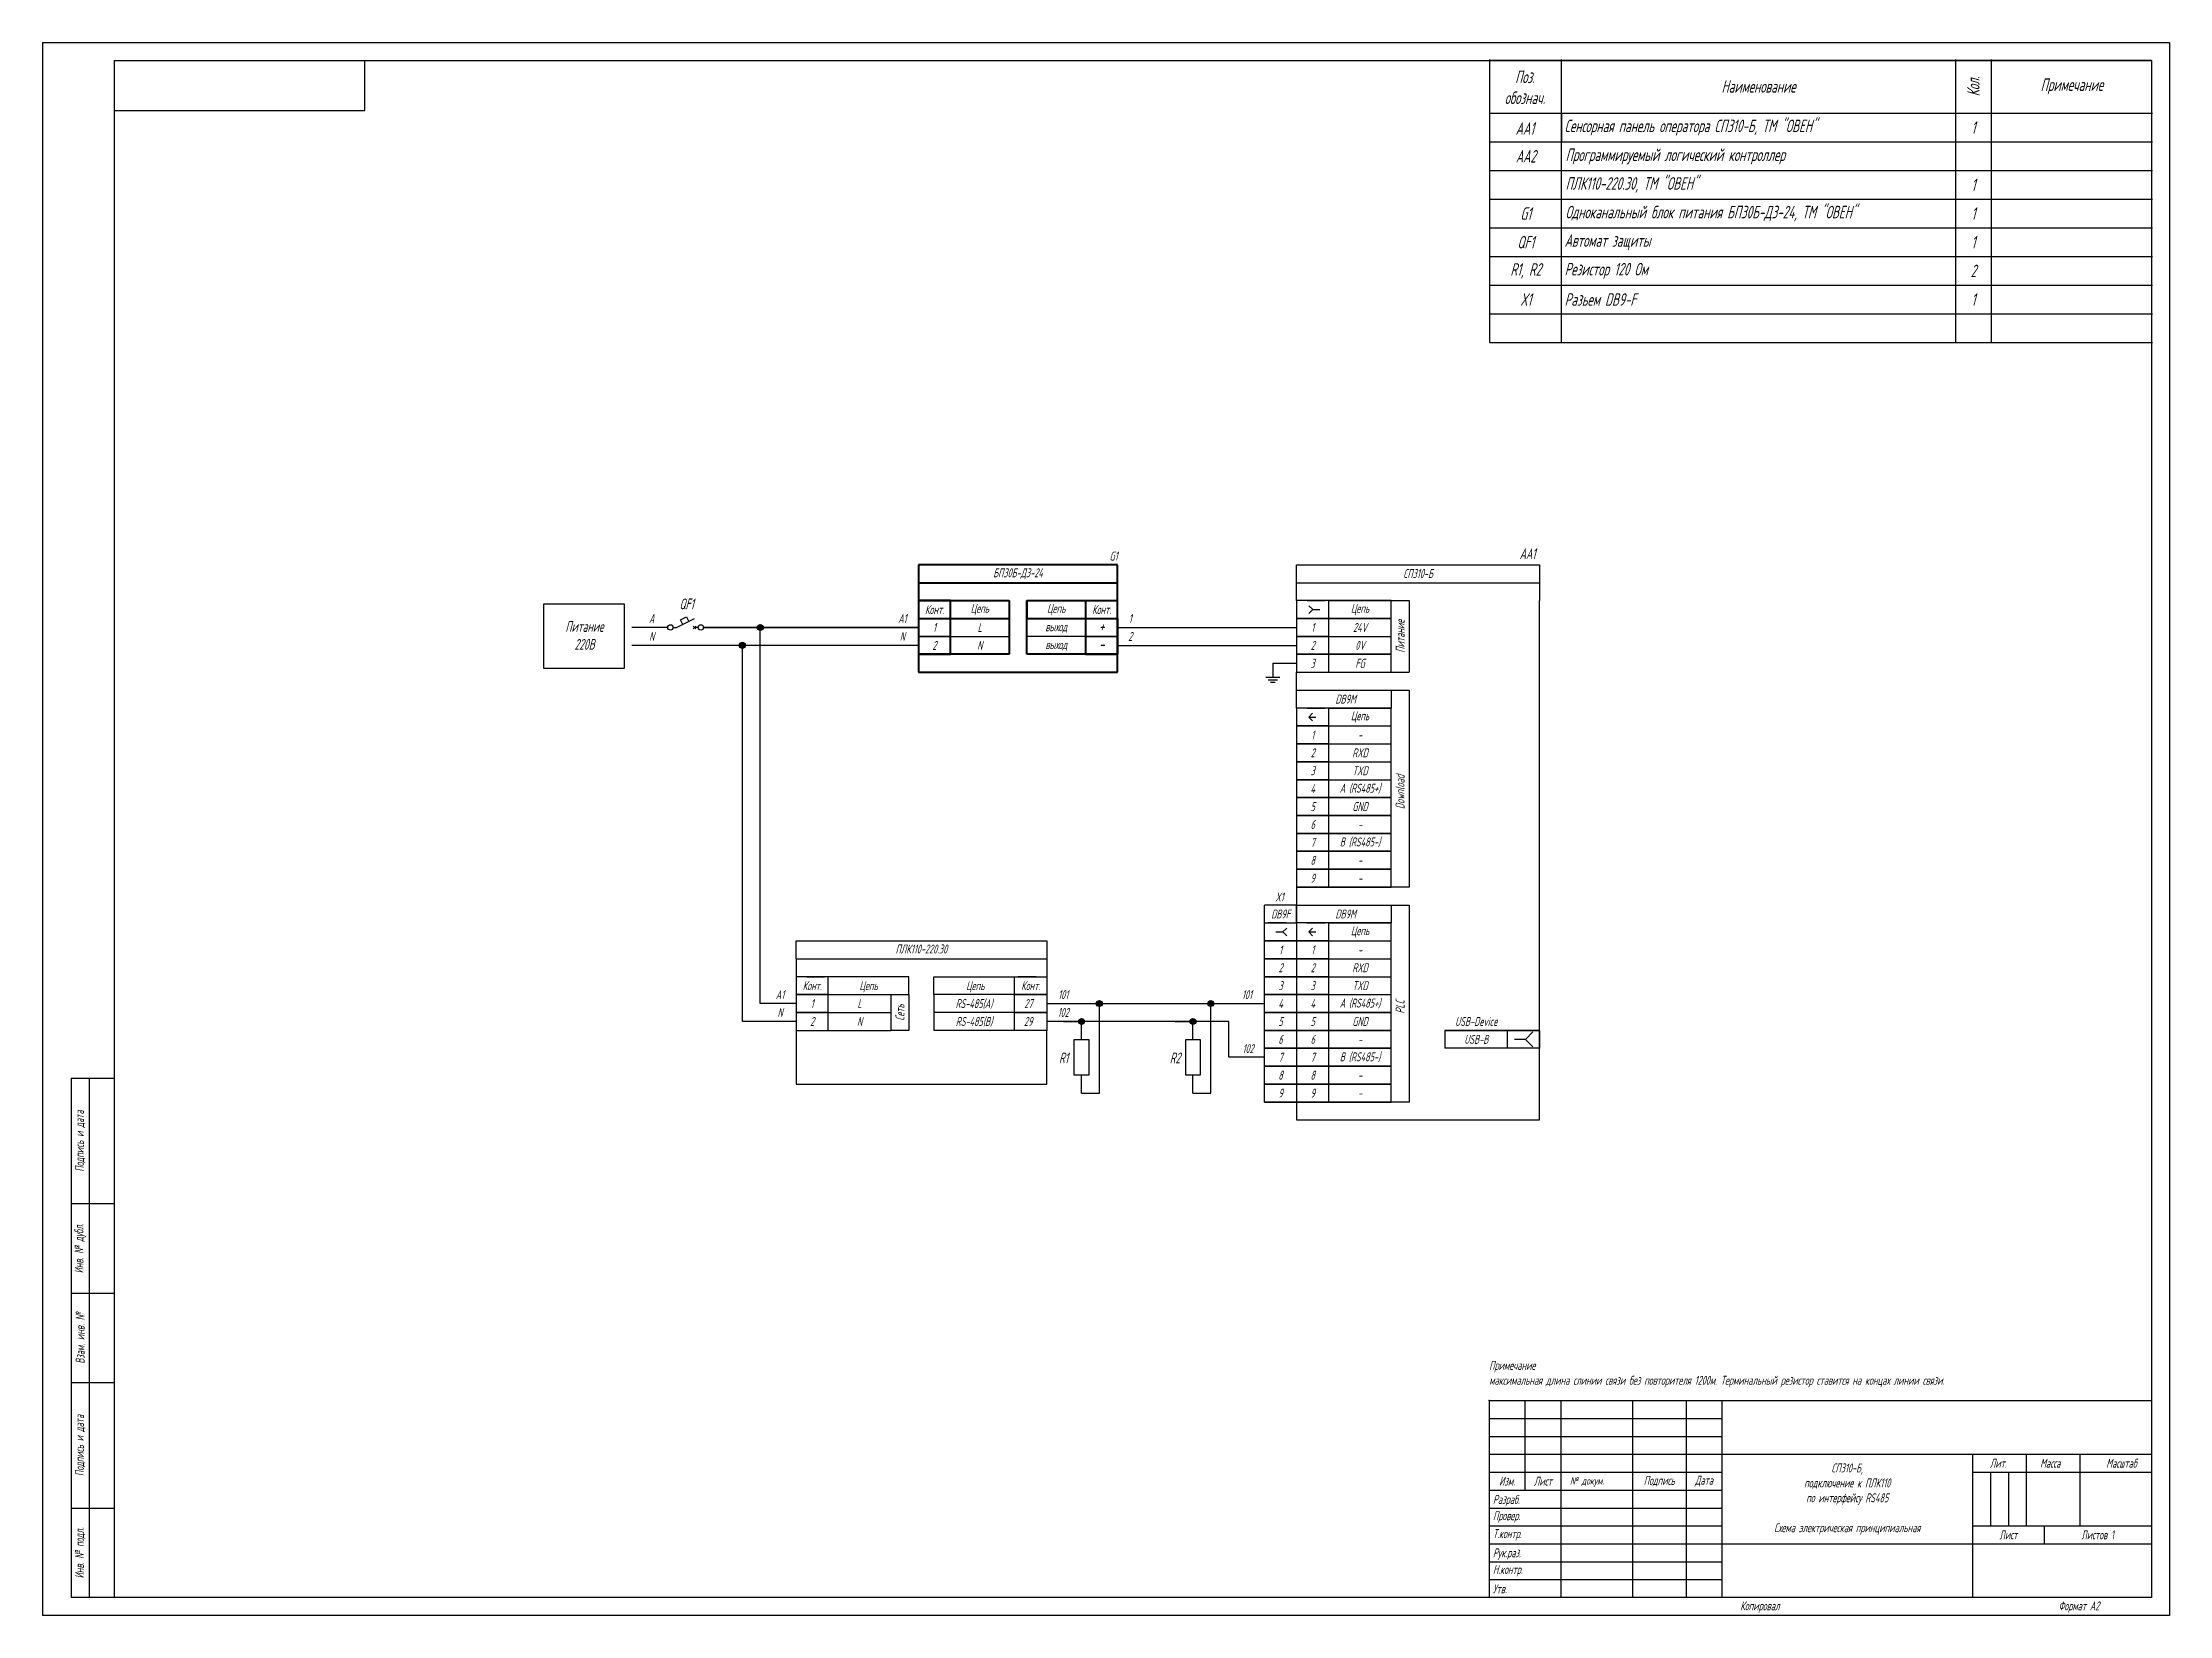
# Model space of a CAD drawing. Header units: millimetres. Extents: x -139 to 455, y 399 to 838.
import ezdxf
from ezdxf.enums import TextEntityAlignment as Align

# ---------------------------------------------------------------- set-up
doc = ezdxf.new("R2010")
doc.units = ezdxf.units.MM
doc.styles.add('gost2304', font='Gost.shx', dxfattribs={"width": 0.8, "oblique": 15, "height": 2.5})
doc.styles.add('Romans8', font='Gost.shx', dxfattribs={"width": 0.8, "oblique": 15, "height": 3})
doc.styles.add('ГОСТ 2.304', font='Gost.shx', dxfattribs={"width": 0.8, "oblique": 15})
doc.styles.add('ДЛЯ текста', font='Gost.shx', dxfattribs={"width": 0.8, "oblique": 15, "height": 3.5})

msp = doc.modelspace()

# ---------------------------------------------------------------- hatches: boundary and pattern name
at = {"ltscale": 2}
h = msp.add_hatch(color=0, dxfattribs=at)
edge = h.paths.add_edge_path()
edge.add_arc((61.47, 674.76), 0.839, 0, 360)
h = msp.add_hatch(color=0, dxfattribs=at)
edge = h.paths.add_edge_path()
edge.add_arc((56.47, 669.76), 0.839, 0, 360)
h = msp.add_hatch(color=0, dxfattribs=at)
edge = h.paths.add_edge_path()
edge.add_arc((156.18, 569.76), 0.839, 0, 360)
h = msp.add_hatch(color=0, dxfattribs=at)
edge = h.paths.add_edge_path()
edge.add_arc((187.29, 569.76), 0.839, 0, 360)
h = msp.add_hatch(color=0, dxfattribs=at)
edge = h.paths.add_edge_path()
edge.add_arc((151.18, 564.76), 0.839, 0, 360)
h = msp.add_hatch(color=0, dxfattribs=at)
edge = h.paths.add_edge_path()
edge.add_arc((182.29, 564.76), 0.839, 0, 360)

# ---------------------------------------------------------------- linework, layer by layer
for p, q in [((-138.98, 838.06), (-138.98, 398.92)), ((-138.98, 838.06), (455.02, 838.06)), ((455.02, 838.06), (455.02, 398.92)), ((-118.98, 833.06), (-118.98, 403.92)), ((-118.98, 833.06), (450.02, 833.06)), ((285.25, 818.32), (285.25, 810.32)), ((105.61, 692.26), (161.26, 692.26)), ((105.61, 692.26), (105.61, 687.26)), ((161.26, 692.26), (161.26, 687.26)), ((105.61, 687.26), (105.61, 682.26)), ((105.61, 687.26), (161.26, 687.26)), ((161.26, 687.26), (161.26, 682.26)), ((130.93, 682.26), (130.93, 667.26)), ((135.93, 682.26), (135.93, 667.26)), ((45.61, 674.76), (105.61, 674.76)), ((45.61, 674.76), (105.61, 674.76)), ((61.47, 569.76), (61.47, 674.76)), ((161.26, 674.76), (211.26, 674.76)), ((56.47, 564.76), (56.47, 669.76)), ((105.61, 667.26), (105.61, 662.26)), ((161.26, 669.76), (211.26, 669.76)), ((161.26, 667.26), (161.26, 662.26)), ((161.26, 662.26), (105.61, 662.26)), ((202.68, 660.84), (206.6, 660.84)), ((203.34, 660.18), (205.94, 660.18)), ((203.99, 659.53), (205.29, 659.53)), ((204.64, 664.76), (211.26, 664.76)), ((204.64, 664.76), (204.64, 660.84)), ((74.43, 577.26), (79.43, 577.26)), ((109.97, 572.26), (109.97, 577.26)), ((138.5, 577.26), (133.5, 577.26)), ((97.97, 572.26), (97.97, 562.26)), ((71.47, 564.76), (56.47, 564.76)), ((71.47, 569.76), (61.47, 569.76)), ((141.47, 569.76), (157.29, 569.76)), ((192.29, 564.76), (141.47, 564.76)), ((146.18, 564.76), (151.18, 564.76)), ((151.18, 559.76), (151.18, 564.76)), ((156.18, 544.77), (156.18, 569.76)), ((157.29, 569.76), (202.29, 569.76)), ((177.29, 564.76), (182.29, 564.76)), ((182.29, 559.76), (182.29, 564.76)), ((187.29, 544.77), (187.29, 569.76)), ((192.29, 554.76), (192.29, 564.76)), ((211.26, 564.76), (211.26, 564.76)), ((202.29, 554.76), (192.29, 554.76)), ((151.18, 544.77), (151.18, 549.77)), ((182.29, 544.77), (182.29, 549.77)), ((151.18, 544.77), (156.18, 544.77)), ((182.29, 544.77), (187.29, 544.77)), ((455.02, 398.92), (-138.98, 398.92))]:
    msp.add_line(p, q)
at = {"color": 0}
for p, q in [((-48.98, 819.06), (-48.98, 833.06)), ((-48.98, 819.06), (-48.98, 833.06)), ((450.02, 833.06), (450.02, 403.92)), ((-118.98, 819.06), (-48.98, 819.06)), ((-118.98, 819.06), (-48.98, 819.06)), ((-118.98, 819.06), (-48.98, 819.06)), ((-118.98, 819.06), (-48.98, 819.06)), ((38.11, 674.76), (43.11, 677.26)), ((108.58, 682.26), (113.58, 682.26)), ((158.29, 682.26), (153.29, 682.26)), ((214.22, 682.26), (219.22, 682.26)), ((37.11, 674.76), (38.11, 674.76)), ((42.72, 675.15), (43.5, 674.37)), ((42.72, 674.37), (43.5, 675.15)), ((44.11, 674.76), (43.11, 674.76)), ((214.22, 652.26), (219.22, 652.26)), ((214.22, 652.26), (219.22, 652.26)), ((214.22, 647.26), (219.22, 647.26)), ((214.22, 627.26), (219.22, 627.26)), ((214.22, 622.26), (219.22, 622.26)), ((214.22, 617.26), (219.22, 617.26)), ((214.22, 612.26), (219.22, 612.26)), ((214.22, 607.26), (219.22, 607.26)), ((214.22, 602.26), (219.22, 602.26)), ((208.29, 592.26), (203.29, 592.26)), ((208.29, 592.26), (203.29, 592.26)), ((214.22, 592.26), (219.22, 592.26)), ((214.22, 592.26), (219.22, 592.26)), ((208.29, 587.26), (203.29, 587.26)), ((214.22, 587.26), (219.22, 587.26)), ((208.29, 567.26), (203.29, 567.26)), ((214.22, 567.26), (219.22, 567.26)), ((208.29, 562.26), (203.29, 562.26)), ((214.22, 562.26), (219.22, 562.26)), ((276.15, 562.26), (271.15, 562.26)), ((276.15, 562.26), (271.15, 562.26)), ((208.29, 557.26), (203.29, 557.26)), ((214.22, 557.26), (219.22, 557.26)), ((270.15, 557.26), (252.68, 557.26)), ((270.15, 557.26), (252.68, 557.26)), ((-130.98, 548.92), (-130.98, 403.92)), ((-130.98, 548.92), (-118.98, 548.92)), ((-125.98, 548.92), (-125.98, 403.92)), ((208.29, 552.26), (203.29, 552.26)), ((208.29, 547.26), (203.29, 547.26)), ((214.22, 552.26), (219.22, 552.26)), ((214.22, 547.26), (219.22, 547.26)), ((208.29, 542.26), (203.29, 542.26)), ((214.22, 542.26), (219.22, 542.26)), ((-130.98, 513.92), (-118.98, 513.92)), ((-130.98, 488.92), (-118.98, 488.92)), ((-130.98, 463.92), (-118.98, 463.92)), ((265.02, 458.92), (265.02, 403.92)), ((265.02, 458.92), (450.02, 458.92)), ((265.02, 458.92), (265.02, 403.92)), ((275.02, 458.92), (275.02, 433.92)), ((275.02, 458.92), (275.02, 433.92)), ((285.02, 458.92), (285.02, 403.92)), ((305.02, 458.92), (305.02, 403.92)), ((320.02, 458.92), (320.02, 403.92)), ((330.02, 458.92), (330.02, 403.92)), ((265.02, 453.92), (330.02, 453.92)), ((265.02, 448.92), (330.02, 448.92)), ((265.02, 443.92), (330.02, 443.92)), ((330.02, 443.92), (450.02, 443.92)), ((400.02, 443.92), (400.02, 403.92)), ((415.02, 443.92), (415.02, 423.92)), ((430.02, 443.92), (430.02, 423.92)), ((265.02, 438.92), (330.02, 438.92)), ((265.02, 433.92), (330.02, 433.92)), ((400.02, 438.92), (450.02, 438.92)), ((405.02, 438.92), (405.02, 423.92)), ((410.02, 438.92), (410.02, 423.92)), ((-130.98, 428.92), (-118.98, 428.92)), ((265.02, 428.92), (330.02, 428.92)), ((265.02, 423.92), (330.02, 423.92)), ((400.02, 423.92), (450.02, 423.92)), ((420.02, 423.92), (420.02, 418.92)), ((265.02, 418.92), (330.02, 418.92)), ((330.02, 418.92), (450.02, 418.92)), ((265.02, 413.92), (330.02, 413.92)), ((265.02, 413.92), (330.02, 413.92)), ((450.02, 403.92), (-130.98, 403.92)), ((265.02, 408.92), (330.02, 408.92)), ((265.02, 408.92), (330.02, 408.92))]:
    msp.add_line(p, q, dxfattribs=at)
at = {"color": 0, "ltscale": 100}
for p, q in [((270.99, 833.06), (264.99, 833.06)), ((271.02, 833.06), (265.02, 833.06)), ((276.99, 833.06), (270.99, 833.06)), ((277.02, 833.06), (271.02, 833.06)), ((284.99, 833.06), (276.99, 833.06)), ((285.02, 833.06), (277.02, 833.06)), ((354.99, 833.06), (284.99, 833.06)), ((394.99, 833.06), (284.99, 833.06)), ((355.02, 833.06), (285.02, 833.06)), ((395.02, 833.06), (285.02, 833.06)), ((417.99, 833.06), (354.99, 833.06)), ((418.02, 833.06), (355.02, 833.06)), ((404.99, 833.06), (394.99, 833.06)), ((405.02, 833.06), (395.02, 833.06)), ((395.25, 833.32), (395.25, 754.32)), ((395.25, 833.32), (395.25, 754.32)), ((449.99, 833.06), (404.99, 833.06)), ((450.02, 833.06), (405.02, 833.06)), ((405.25, 833.32), (405.25, 754.32)), ((405.25, 833.32), (405.25, 754.32)), ((427.99, 833.06), (417.99, 833.06)), ((428.02, 833.06), (418.02, 833.06)), ((449.99, 833.06), (427.99, 833.06)), ((450.02, 833.06), (428.02, 833.06)), ((449.99, 833.06), (449.99, 818.06)), ((450.02, 833.06), (450.02, 818.06)), ((35.61, 674.76), (25.61, 674.76)), ((105.61, 674.76), (45.61, 674.76)), ((105.61, 669.76), (25.61, 669.76)), ((114.58, 667.26), (130.93, 667.26)), ((152.29, 667.26), (135.93, 667.26)), ((220.22, 667.26), (237.68, 667.26)), ((220.22, 662.26), (242.68, 662.26))]:
    msp.add_line(p, q, dxfattribs=at)
at = {"color": 7}
for p, q in [((264.99, 833.06), (449.99, 833.06)), ((265.02, 833.06), (450.02, 833.06)), ((265.25, 754.32), (265.25, 833.32)), ((285.25, 754.32), (285.25, 833.32)), ((285.25, 754.32), (285.25, 833.32)), ((265.25, 818.32), (450.25, 818.32)), ((265.25, 810.32), (450.25, 810.32)), ((265.25, 802.32), (450.25, 802.32)), ((265.25, 802.32), (450.25, 802.32)), ((265.25, 794.32), (450.25, 794.32)), ((265.25, 786.32), (450.25, 786.32)), ((265.25, 786.32), (450.25, 786.32)), ((265.25, 778.32), (450.25, 778.32)), ((265.25, 778.32), (450.25, 778.32)), ((265.25, 778.32), (450.25, 778.32)), ((265.25, 778.32), (450.25, 778.32)), ((265.25, 770.32), (450.25, 770.32)), ((265.25, 770.32), (450.25, 770.32)), ((265.25, 770.32), (450.25, 770.32)), ((265.25, 770.32), (450.25, 770.32)), ((265.25, 762.32), (450.25, 762.32)), ((265.25, 762.32), (450.25, 762.32)), ((265.25, 762.32), (450.25, 762.32)), ((265.25, 762.32), (450.25, 762.32)), ((265.25, 754.32), (450.25, 754.32)), ((265.25, 754.32), (450.25, 754.32)), ((265.25, 754.32), (450.25, 754.32)), ((265.25, 754.32), (450.25, 754.32)), ((265.25, 754.32), (450.25, 754.32)), ((265.25, 754.32), (450.25, 754.32)), ((265.25, 754.32), (450.25, 754.32)), ((265.25, 754.32), (450.25, 754.32)), ((265.02, 458.92), (450.02, 458.92))]:
    msp.add_line(p, q, dxfattribs=at)
at = {"lineweight": 40}
for p, q in [((105.61, 692.26), (105.61, 662.26)), ((161.26, 692.26), (105.61, 692.26)), ((161.26, 662.26), (161.26, 692.26)), ((105.61, 687.26), (161.26, 687.26)), ((105.61, 682.26), (130.93, 682.26)), ((114.58, 682.26), (105.61, 682.26)), ((105.61, 682.26), (105.61, 677.26)), ((105.61, 677.26), (130.93, 677.26)), ((105.61, 677.26), (105.61, 672.26)), ((114.58, 667.26), (114.58, 682.26)), ((130.93, 682.26), (130.93, 667.26)), ((135.93, 682.26), (161.26, 682.26)), ((135.93, 667.26), (135.93, 682.26)), ((135.93, 682.26), (135.93, 677.26)), ((135.93, 677.26), (161.26, 677.26)), ((152.29, 682.26), (152.29, 667.26)), ((161.26, 677.26), (161.26, 672.26)), ((105.61, 672.26), (105.61, 667.26)), ((161.26, 672.26), (161.26, 667.26)), ((130.93, 667.26), (105.61, 667.26)), ((105.61, 667.26), (114.58, 667.26)), ((161.26, 667.26), (135.93, 667.26)), ((152.29, 667.26), (161.26, 667.26)), ((105.61, 662.26), (161.26, 662.26))]:
    msp.add_line(p, q, dxfattribs=at)
at = {"ltscale": 100}
for p, q in [((211.26, 687.26), (211.26, 692.26)), ((211.26, 692.26), (279.11, 692.26)), ((279.11, 692.26), (279.11, 687.26)), ((211.26, 682.26), (211.26, 687.26)), ((211.26, 687.26), (279.11, 687.26)), ((279.11, 687.26), (279.11, 682.26)), ((237.68, 677.26), (211.26, 677.26)), ((215.74, 679.76), (214.68, 680.82)), ((214.68, 678.7), (215.74, 679.76)), ((215.74, 679.76), (217.74, 679.76)), ((237.68, 662.26), (237.68, 682.26)), ((237.68, 682.26), (242.68, 682.26)), ((242.68, 682.26), (242.68, 662.26)), ((279.11, 542.26), (279.11, 682.26)), ((237.68, 667.26), (211.26, 667.26)), ((211.26, 657.26), (211.26, 662.26)), ((211.26, 652.26), (211.26, 657.26)), ((211.26, 657.26), (237.68, 657.26)), ((237.68, 657.26), (237.68, 652.26)), ((237.68, 657.26), (242.68, 657.26)), ((242.68, 657.26), (242.68, 602.26)), ((237.68, 652.26), (211.26, 652.26)), ((215.72, 650.82), (214.66, 649.76)), ((214.66, 649.76), (215.72, 648.7)), ((214.66, 649.76), (216.66, 649.76)), ((237.68, 602.26), (237.68, 652.26)), ((237.68, 602.26), (211.26, 602.26)), ((211.26, 602.26), (211.26, 597.26)), ((237.68, 602.26), (237.68, 602.26)), ((242.68, 602.26), (237.68, 602.26)), ((202.29, 592.26), (202.29, 597.26)), ((211.26, 597.26), (202.29, 597.26)), ((211.26, 592.26), (211.26, 597.26)), ((211.26, 597.26), (237.68, 597.26)), ((211.26, 592.26), (211.26, 597.26)), ((211.26, 597.26), (211.26, 592.26)), ((237.68, 597.26), (237.68, 592.26)), ((237.68, 597.26), (242.68, 597.26)), ((242.68, 597.26), (242.68, 542.26)), ((202.29, 592.26), (211.26, 592.26)), ((205.44, 589.76), (207.44, 589.76)), ((208.5, 590.82), (207.44, 589.76)), ((207.44, 589.76), (208.5, 588.7)), ((237.68, 592.26), (211.26, 592.26)), ((215.72, 590.82), (214.66, 589.76)), ((214.66, 589.76), (215.72, 588.7)), ((214.66, 589.76), (216.66, 589.76)), ((237.68, 542.26), (237.68, 592.26)), ((71.47, 582.26), (71.47, 587.26)), ((71.47, 587.26), (141.47, 587.26)), ((71.47, 582.26), (71.47, 577.26)), ((71.47, 582.26), (141.47, 582.26)), ((141.47, 587.26), (141.47, 582.26)), ((141.47, 582.26), (141.47, 577.26)), ((102.97, 572.26), (102.97, 577.26)), ((71.47, 572.26), (71.47, 547.26)), ((97.97, 572.26), (102.97, 572.26)), ((102.97, 572.26), (102.97, 562.26)), ((132.5, 572.26), (109.97, 572.26)), ((109.97, 572.26), (109.97, 562.26)), ((80.43, 562.26), (97.97, 562.26)), ((102.97, 562.26), (97.97, 562.26)), ((132.5, 562.26), (109.97, 562.26)), ((141.47, 547.26), (141.47, 562.26)), ((252.68, 562.26), (252.68, 557.26)), ((279.11, 562.26), (252.68, 562.26)), ((275.14, 559.76), (272.14, 559.76)), ((277.26, 561.89), (275.14, 559.76)), ((275.14, 559.76), (277.26, 557.64)), ((279.11, 557.26), (252.68, 557.26)), ((71.47, 547.26), (141.47, 547.26)), ((202.29, 542.26), (211.26, 542.26)), ((237.68, 542.26), (211.26, 542.26)), ((211.26, 542.26), (211.26, 537.26)), ((237.68, 542.26), (237.68, 542.26)), ((242.68, 542.26), (237.68, 542.26)), ((279.11, 537.26), (279.11, 542.26)), ((211.26, 537.26), (279.11, 537.26))]:
    msp.add_line(p, q, dxfattribs=at)
at = {"color": 0, "ltscale": 0.05}
for p, q in [((130.93, 682.26), (114.58, 682.26)), ((114.58, 677.26), (130.93, 677.26)), ((135.93, 682.26), (152.29, 682.26)), ((152.29, 677.26), (135.93, 677.26)), ((237.68, 682.26), (211.26, 682.26)), ((220.22, 682.26), (237.68, 682.26)), ((220.22, 677.26), (237.68, 677.26)), ((114.58, 672.26), (130.93, 672.26)), ((152.29, 672.26), (135.93, 672.26)), ((220.22, 672.26), (237.68, 672.26)), ((220.22, 667.26), (237.68, 667.26)), ((237.68, 652.26), (220.22, 652.26)), ((237.68, 652.26), (220.22, 652.26)), ((220.22, 652.26), (237.68, 652.26)), ((220.22, 647.26), (237.68, 647.26)), ((220.22, 647.26), (237.68, 647.26)), ((220.22, 647.26), (237.68, 647.26)), ((220.22, 642.26), (237.68, 642.26)), ((220.22, 642.26), (237.68, 642.26)), ((220.22, 637.26), (237.68, 637.26)), ((220.22, 632.26), (237.68, 632.26)), ((220.22, 632.26), (237.68, 632.26)), ((220.22, 632.26), (237.68, 632.26)), ((237.68, 627.26), (211.26, 627.26)), ((220.22, 627.26), (237.68, 627.26)), ((220.22, 627.26), (237.68, 627.26)), ((220.22, 627.26), (237.68, 627.26)), ((220.22, 627.26), (237.68, 627.26)), ((220.22, 627.26), (237.68, 627.26)), ((220.22, 627.26), (237.68, 627.26)), ((220.22, 627.26), (237.68, 627.26)), ((237.68, 622.26), (211.26, 622.26)), ((220.22, 622.26), (237.68, 622.26)), ((220.22, 622.26), (237.68, 622.26)), ((220.22, 622.26), (237.68, 622.26)), ((220.22, 622.26), (237.68, 622.26)), ((220.22, 622.26), (237.68, 622.26)), ((220.22, 622.26), (237.68, 622.26)), ((220.22, 622.26), (237.68, 622.26)), ((237.68, 617.26), (211.26, 617.26)), ((237.68, 612.26), (211.26, 612.26)), ((220.22, 617.26), (237.68, 617.26)), ((220.22, 617.26), (237.68, 617.26)), ((220.22, 617.26), (237.68, 617.26)), ((220.22, 617.26), (237.68, 617.26)), ((220.22, 617.26), (237.68, 617.26)), ((220.22, 617.26), (237.68, 617.26)), ((220.22, 617.26), (237.68, 617.26)), ((220.22, 612.26), (237.68, 612.26)), ((220.22, 612.26), (237.68, 612.26)), ((220.22, 612.26), (237.68, 612.26)), ((220.22, 612.26), (237.68, 612.26)), ((220.22, 612.26), (237.68, 612.26)), ((220.22, 612.26), (237.68, 612.26)), ((220.22, 612.26), (237.68, 612.26)), ((237.68, 607.26), (211.26, 607.26)), ((220.22, 607.26), (237.68, 607.26)), ((220.22, 607.26), (237.68, 607.26)), ((220.22, 607.26), (237.68, 607.26)), ((220.22, 607.26), (237.68, 607.26)), ((220.22, 607.26), (237.68, 607.26)), ((220.22, 607.26), (237.68, 607.26)), ((220.22, 607.26), (237.68, 607.26)), ((237.68, 602.26), (211.26, 602.26)), ((220.22, 602.26), (237.68, 602.26)), ((220.22, 602.26), (237.68, 602.26)), ((220.22, 602.26), (237.68, 602.26)), ((220.22, 602.26), (237.68, 602.26)), ((237.68, 592.26), (220.22, 592.26)), ((237.68, 592.26), (220.22, 592.26)), ((220.22, 592.26), (237.68, 592.26)), ((220.22, 587.26), (237.68, 587.26)), ((220.22, 587.26), (237.68, 587.26)), ((220.22, 587.26), (237.68, 587.26)), ((220.22, 582.26), (237.68, 582.26)), ((220.22, 582.26), (237.68, 582.26)), ((220.22, 577.26), (237.68, 577.26)), ((220.22, 572.26), (237.68, 572.26)), ((220.22, 572.26), (237.68, 572.26)), ((220.22, 572.26), (237.68, 572.26)), ((202.29, 567.26), (211.26, 567.26)), ((237.68, 567.26), (211.26, 567.26)), ((220.22, 567.26), (237.68, 567.26)), ((220.22, 567.26), (237.68, 567.26)), ((220.22, 567.26), (237.68, 567.26)), ((220.22, 567.26), (237.68, 567.26)), ((220.22, 567.26), (237.68, 567.26)), ((220.22, 567.26), (237.68, 567.26)), ((220.22, 567.26), (237.68, 567.26)), ((202.29, 562.26), (211.26, 562.26)), ((237.68, 562.26), (211.26, 562.26)), ((220.22, 562.26), (237.68, 562.26)), ((220.22, 562.26), (237.68, 562.26)), ((220.22, 562.26), (237.68, 562.26)), ((220.22, 562.26), (237.68, 562.26)), ((220.22, 562.26), (237.68, 562.26)), ((220.22, 562.26), (237.68, 562.26)), ((220.22, 562.26), (237.68, 562.26)), ((252.68, 562.26), (270.15, 562.26)), ((252.68, 562.26), (270.15, 562.26)), ((270.15, 562.26), (252.68, 562.26)), ((202.29, 557.26), (211.26, 557.26)), ((237.68, 557.26), (211.26, 557.26)), ((220.22, 557.26), (237.68, 557.26)), ((220.22, 557.26), (237.68, 557.26)), ((220.22, 557.26), (237.68, 557.26)), ((220.22, 557.26), (237.68, 557.26)), ((220.22, 557.26), (237.68, 557.26)), ((220.22, 557.26), (237.68, 557.26)), ((220.22, 557.26), (237.68, 557.26)), ((202.29, 552.26), (211.26, 552.26)), ((202.29, 547.26), (211.26, 547.26)), ((237.68, 552.26), (211.26, 552.26)), ((237.68, 547.26), (211.26, 547.26)), ((220.22, 552.26), (237.68, 552.26)), ((220.22, 552.26), (237.68, 552.26)), ((220.22, 552.26), (237.68, 552.26)), ((220.22, 552.26), (237.68, 552.26)), ((220.22, 552.26), (237.68, 552.26)), ((220.22, 552.26), (237.68, 552.26)), ((220.22, 552.26), (237.68, 552.26)), ((220.22, 547.26), (237.68, 547.26)), ((220.22, 547.26), (237.68, 547.26)), ((220.22, 547.26), (237.68, 547.26)), ((220.22, 547.26), (237.68, 547.26)), ((220.22, 547.26), (237.68, 547.26)), ((220.22, 547.26), (237.68, 547.26)), ((220.22, 547.26), (237.68, 547.26)), ((202.29, 542.26), (211.26, 542.26)), ((237.68, 542.26), (211.26, 542.26)), ((220.22, 542.26), (237.68, 542.26)), ((220.22, 542.26), (237.68, 542.26)), ((220.22, 542.26), (237.68, 542.26)), ((220.22, 542.26), (237.68, 542.26))]:
    msp.add_line(p, q, dxfattribs=at)
at = {"ltscale": 0.05}
for p, q in [((102.97, 577.26), (71.47, 577.26)), ((109.97, 577.26), (141.47, 577.26)), ((71.47, 572.26), (97.97, 572.26)), ((141.47, 572.26), (109.97, 572.26)), ((80.43, 567.26), (97.97, 567.26)), ((132.5, 567.26), (109.97, 567.26))]:
    msp.add_line(p, q, dxfattribs=at)
at = {"color": 0, "ltscale": 100}
msp.add_lwpolyline([(1.06, 681.37), (23.45, 681.37), (23.45, 663.33), (1.06, 663.33)], close=True, dxfattribs=at)
at = {"color": 0, "ltscale": 0.008}
msp.add_lwpolyline([(39.2, 676.9), (40.89, 677.74), (41.52, 676.47), (39.83, 675.62)], close=True, dxfattribs=at)
at = {"color": 0, "ltscale": 0.05}
for points in [[(105.61, 677.26), (114.58, 677.26), (114.58, 682.26), (105.61, 682.26)], [(105.61, 672.26), (114.58, 672.26), (114.58, 677.26), (105.61, 677.26)], [(161.26, 677.26), (152.29, 677.26), (152.29, 682.26), (161.26, 682.26)], [(161.26, 672.26), (152.29, 672.26), (152.29, 677.26), (161.26, 677.26)], [(211.26, 677.26), (220.22, 677.26), (220.22, 682.26), (211.26, 682.26)], [(211.26, 672.26), (220.22, 672.26), (220.22, 677.26), (211.26, 677.26)], [(105.61, 667.26), (114.58, 667.26), (114.58, 672.26), (105.61, 672.26)], [(161.26, 667.26), (152.29, 667.26), (152.29, 672.26), (161.26, 672.26)], [(211.26, 667.26), (220.22, 667.26), (220.22, 672.26), (211.26, 672.26)], [(211.26, 662.26), (220.22, 662.26), (220.22, 667.26), (211.26, 667.26)], [(211.26, 647.26), (220.22, 647.26), (220.22, 652.26), (211.26, 652.26)], [(211.26, 642.26), (220.22, 642.26), (220.22, 647.26), (211.26, 647.26)], [(211.26, 637.26), (220.22, 637.26), (220.22, 642.26), (211.26, 642.26)], [(211.26, 632.26), (220.22, 632.26), (220.22, 637.26), (211.26, 637.26)], [(211.26, 627.26), (220.22, 627.26), (220.22, 632.26), (211.26, 632.26)], [(211.26, 622.26), (220.22, 622.26), (220.22, 627.26), (211.26, 627.26)], [(211.26, 617.26), (220.22, 617.26), (220.22, 622.26), (211.26, 622.26)], [(211.26, 612.26), (220.22, 612.26), (220.22, 617.26), (211.26, 617.26)], [(211.26, 607.26), (220.22, 607.26), (220.22, 612.26), (211.26, 612.26)], [(211.26, 602.26), (220.22, 602.26), (220.22, 607.26), (211.26, 607.26)], [(211.26, 587.26), (202.29, 587.26), (202.29, 592.26), (211.26, 592.26)], [(211.26, 587.26), (220.22, 587.26), (220.22, 592.26), (211.26, 592.26)], [(211.26, 582.26), (202.29, 582.26), (202.29, 587.26), (211.26, 587.26)], [(211.26, 577.26), (202.29, 577.26), (202.29, 582.26), (211.26, 582.26)], [(211.26, 582.26), (220.22, 582.26), (220.22, 587.26), (211.26, 587.26)], [(211.26, 577.26), (220.22, 577.26), (220.22, 582.26), (211.26, 582.26)], [(211.26, 572.26), (202.29, 572.26), (202.29, 577.26), (211.26, 577.26)], [(211.26, 572.26), (220.22, 572.26), (220.22, 577.26), (211.26, 577.26)], [(211.26, 567.26), (202.29, 567.26), (202.29, 572.26), (211.26, 572.26)], [(211.26, 567.26), (220.22, 567.26), (220.22, 572.26), (211.26, 572.26)], [(211.26, 562.26), (202.29, 562.26), (202.29, 567.26), (211.26, 567.26)], [(211.26, 562.26), (220.22, 562.26), (220.22, 567.26), (211.26, 567.26)], [(211.26, 557.26), (202.29, 557.26), (202.29, 562.26), (211.26, 562.26)], [(211.26, 557.26), (220.22, 557.26), (220.22, 562.26), (211.26, 562.26)], [(279.11, 557.26), (270.15, 557.26), (270.15, 562.26), (279.11, 562.26)], [(211.26, 552.26), (202.29, 552.26), (202.29, 557.26), (211.26, 557.26)], [(211.26, 552.26), (220.22, 552.26), (220.22, 557.26), (211.26, 557.26)], [(211.26, 547.26), (202.29, 547.26), (202.29, 552.26), (211.26, 552.26)], [(211.26, 542.26), (202.29, 542.26), (202.29, 547.26), (211.26, 547.26)], [(211.26, 547.26), (220.22, 547.26), (220.22, 552.26), (211.26, 552.26)], [(211.26, 542.26), (220.22, 542.26), (220.22, 547.26), (211.26, 547.26)]]:
    msp.add_lwpolyline(points, close=True, dxfattribs=at)
at = {"ltscale": 0.05}
for points in [[(71.47, 572.26), (80.43, 572.26), (80.43, 577.26), (71.47, 577.26)], [(141.47, 572.26), (132.5, 572.26), (132.5, 577.26), (141.47, 577.26)], [(71.47, 567.26), (80.43, 567.26), (80.43, 572.26), (71.47, 572.26)], [(141.47, 567.26), (132.5, 567.26), (132.5, 572.26), (141.47, 572.26)], [(71.47, 562.26), (80.43, 562.26), (80.43, 567.26), (71.47, 567.26)], [(141.47, 562.26), (132.5, 562.26), (132.5, 567.26), (141.47, 567.26)]]:
    msp.add_lwpolyline(points, close=True, dxfattribs=at)
for points in [[(149.17, 549.77), (149.17, 559.76), (153.18, 559.76), (153.18, 549.77)], [(180.29, 549.77), (180.29, 559.76), (184.3, 559.76), (184.3, 549.77)]]:
    msp.add_lwpolyline(points, close=True)
at = {"color": 0}
for centre in [(36.36, 674.76), (44.86, 674.76)]:
    msp.add_circle(centre, 0.75, dxfattribs=at)
at = {"color": 0, "ltscale": 2}
for centre in [(61.47, 674.76), (56.47, 669.76), (156.18, 569.76), (187.29, 569.76), (151.18, 564.76), (182.29, 564.76)]:
    msp.add_circle(centre, 0.839, dxfattribs=at)
msp.add_point((265.25, 770.32))
at = {"ltscale": 100}
msp.add_point((265.02, 458.92), dxfattribs=at)

# ---------------------------------------------------------------- texts
at = {"color": 0, "style": 'gost2304', "oblique": 15, "width": 0.8}
for s, p in [('24V', (228.95, 674.76)), ('FG', (228.95, 664.76)), ('0V', (228.95, 669.76)), ('X1', (206.45, 599.5))]:
    msp.add_text(s, height=2.5, dxfattribs=at).set_placement(p, align=Align.MIDDLE_CENTER)
at = {"style": 'gost2304', "oblique": 15, "width": 0.8}
for s, p in [('Конт.', (75.95, 574.76)), ('1', (75.95, 569.76)), ('L', (89.2, 569.76)), ('Цепь', (91.7, 574.76)), ('RS-485(A)', (121.16, 569.76)), ('Цепь', (121.49, 574.76)), ('Конт.', (136.95, 574.76)), ('27', (136.34, 569.76)), ('2', (75.95, 564.76)), ('N', (89.2, 564.76)), ('RS-485(B)', (121.16, 564.76)), ('29', (136.28, 564.76))]:
    msp.add_text(s, height=2.5, dxfattribs=at).set_placement(p, align=Align.MIDDLE_CENTER)
at = {"color": 7, "linetype": 'Continuous', "char_height": 3.5, "style": 'ДЛЯ текста'}
for s, insert, width, attachment_point in [('\\A1;Поз.\\Pобознач.', (274.99, 825.56), 20, 5), ('\\A1;Наименование', (340.25, 825.82), 110, 5), ('\\A1;Примечание', (427.75, 825.82), 45, 5), ('\\A1;AA1', (274.99, 814.06), 20, 5), ('{\\A1;1}', (400.25, 814.32), 10, 5), ('{\\A1;AA2}', (275.25, 806.32), 20, 5), ('\\A1;1', (400.25, 798.32), 10, 5), ('\\A1;G1', (275.25, 790.32), 20, 5), ('\\A1;1', (400.25, 790.32), 10, 5), ('\\A1;QF1', (275.25, 782.32), 20, 5), ('\\A1;Автомат защиты', (286.09, 782.32), 110, 4), ('\\A1;1', (400.25, 782.32), 10, 5), ('{\\A1;R1, R2}', (275.25, 774.32), 20, 5), ('{\\C0;\\A1;Резистор 120 Ом}', (286.09, 774.32), 110, 4), ('{\\A1;2}', (400.25, 774.32), 10, 5), ('{\\A1;X1}', (275.25, 766.32), 20, 5), ('{\\C0;\\A1;Разьем DB9-F}', (286.09, 766.32), 110, 4), ('\\A1;1', (400.25, 766.32), 10, 5)]:
    msp.add_mtext(s, dxfattribs=dict(at, insert=insert, width=width, attachment_point=attachment_point))
at = {"color": 7, "linetype": 'Continuous', "insert": (400.25, 825.82), "char_height": 3.5, "width": 15, "attachment_point": 5, "rotation": 90, "style": 'ДЛЯ текста'}
msp.add_mtext('\\A1;Кол.', dxfattribs=at)
at = {"color": 7, "linetype": 'Continuous', "char_height": 3.5, "style": 'ДЛЯ текста'}
for s, insert, width, attachment_point, line_spacing_factor in [('{\\C0;\\A1;Сенсорная панель оператора СП310-Б, ТМ "ОВЕН" }', (286.09, 814.32), 110, 4, 1.347), ('\\pxql;{\\C0;Программируемый логический контроллер\\PПЛК110-220.30, ТМ "ОВЕН"}', (341.36, 802.32), 110, 5, 1.371429), ('\\pxql;{\\C0;Одноканальный блок питания БП30Б-Д3-24, ТМ "ОВЕН"}', (340.8, 790.32), 108.8964, 5, 1.371429)]:
    msp.add_mtext(s, dxfattribs=dict(at, insert=insert, width=width, attachment_point=attachment_point, line_spacing_factor=line_spacing_factor))
at = {"color": 0, "style": 'gost2304'}
for s, insert, char_height, width, attachment_point in [('G1', (161.26, 694.69), 2.5, 5.5125, 6), ('БП30Б-Д3-24', (133.43, 689.76), 2.5, 55.6423, 5), ('СП310-Б', (245.18, 689.83), 2.5, 57.8546, 5), ('A', (31.13, 677.26), 2.5, 8.9641, 5), ('A1', (101.13, 677.26), 2.5, 8.9641, 5), ('Конт.', (110.1, 679.76), 2.5, 8.9641, 5), ('Цепь', (122.76, 679.76), 2.5, 16.357, 5), ('Цепь', (144.11, 679.76), 2.5, 16.357, 5), ('Конт.', (156.77, 679.76), 2.5, 8.9641, 5), ('1', (164.78, 677.26), 2.5, 26.4273, 5), ('Цепь', (228.95, 679.76), 2.5, 17.4632, 5), ('\\A1;Питание\\P220В', (12.35, 672.54), 3, 39.9795, 5), ('N', (31.13, 672.26), 2.5, 8.9641, 5), ('N', (101.13, 672.26), 2.5, 8.9641, 5), ('1', (110.1, 674.76), 2.5, 8.9641, 5), ('L', (122.76, 674.76), 2.5, 16.357, 5), ('выход', (144.11, 674.76), 2.5, 16.357, 5), ('+', (156.77, 675.15), 3.5, 8.9641, 5), ('2', (164.78, 672.26), 2.5, 26.4273, 5), ('1', (215.74, 674.76), 2.5, 8.9641, 5), ('2', (110.1, 669.76), 2.5, 8.9641, 5), ('N', (122.76, 669.76), 2.5, 16.357, 5), ('выход', (144.11, 669.76), 2.5, 16.357, 5), ('-', (156.77, 670.15), 3.5, 8.9641, 5), ('3', (215.74, 664.76), 2.5, 8.9641, 5), ('2', (215.74, 669.76), 2.5, 8.9641, 5), ('DB9M', (224.92, 654.76), 2.5, 31.531, 5), ('Цепь', (228.95, 649.76), 2.5, 17.4632, 5), ('1', (215.74, 644.76), 2.5, 8.9641, 5), ('-', (228.95, 644.76), 2.5, 17.4632, 5), ('3', (215.74, 634.76), 2.5, 8.9641, 5), ('2', (215.74, 639.76), 2.5, 8.9641, 5), ('RXD', (228.95, 639.76), 2.5, 17.4632, 5), ('TXD', (228.95, 634.76), 2.5, 17.4632, 5), ('4', (215.74, 629.76), 2.5, 8.9641, 5), ('A (RS485+)', (228.95, 629.76), 2.5, 17.4632, 5), ('5', (215.74, 624.76), 2.5, 8.9641, 5), ('GND', (228.95, 624.76), 2.5, 17.4632, 5), ('6', (215.74, 619.76), 2.5, 8.9641, 5), ('-', (228.95, 619.76), 2.5, 17.4632, 5), ('7', (215.74, 614.76), 2.5, 8.9641, 5), ('B (RS485-)', (228.95, 614.76), 2.5, 17.4632, 5), ('8', (215.74, 609.76), 2.5, 8.9641, 5), ('9', (215.74, 604.76), 2.5, 8.9641, 5), ('-', (228.95, 609.76), 2.5, 17.4632, 5), ('-', (228.95, 604.76), 2.5, 17.4632, 5), ('DB9F', (206.77, 594.76), 2.5, 31.531, 5), ('DB9M', (224.92, 594.76), 2.5, 31.531, 5), ('Цепь', (228.95, 589.76), 2.5, 17.4632, 5), ('1', (206.77, 584.76), 2.5, 8.9641, 5), ('1', (215.74, 584.76), 2.5, 8.9641, 5), ('-', (228.95, 584.76), 2.5, 17.4632, 5), ('2', (206.77, 579.76), 2.5, 8.9641, 5), ('2', (215.74, 579.76), 2.5, 8.9641, 5), ('RXD', (228.95, 579.76), 2.5, 17.4632, 5), ('A1', (66.98, 572.26), 2.5, 8.9641, 5), ('101', (146.05, 572.26), 2.5, 26.4273, 5), ('101', (197.37, 572.26), 2.5, 26.4273, 5), ('3', (206.77, 574.76), 2.5, 8.9641, 5), ('4', (206.77, 569.76), 2.5, 8.9641, 5), ('3', (215.74, 574.76), 2.5, 8.9641, 5), ('4', (215.74, 569.76), 2.5, 8.9641, 5), ('A (RS485+)', (228.95, 569.76), 2.5, 17.4632, 5), ('TXD', (228.95, 574.76), 2.5, 17.4632, 5), ('N', (66.98, 567.26), 2.5, 8.9641, 5), ('102', (146.05, 567.26), 2.5, 26.4273, 5), ('5', (206.77, 564.76), 2.5, 8.9641, 5), ('5', (215.74, 564.76), 2.5, 8.9641, 5), ('GND', (228.95, 564.76), 2.5, 17.4632, 5), ('USB-Device', (261.41, 564.76), 2.5, 26.4273, 5), ('102', (197.68, 557.17), 2.5, 26.4273, 5), ('6', (206.77, 559.76), 2.5, 8.9641, 5), ('6', (215.74, 559.76), 2.5, 8.9641, 5), ('-', (228.95, 559.76), 2.5, 17.4632, 5), ('USB-B', (261.41, 559.76), 2.5, 26.4273, 5), ('7', (206.77, 554.76), 2.5, 8.9641, 5), ('7', (215.74, 554.76), 2.5, 8.9641, 5), ('B (RS485-)', (228.95, 554.76), 2.5, 17.4632, 5), ('8', (206.77, 549.76), 2.5, 8.9641, 5), ('8', (215.74, 549.76), 2.5, 8.9641, 5), ('-', (228.95, 549.76), 2.5, 17.4632, 5), ('9', (206.77, 544.76), 2.5, 8.9641, 5), ('9', (215.74, 544.76), 2.5, 8.9641, 5), ('-', (228.95, 544.76), 2.5, 17.4632, 5), ('\\pxql;Примечание\\Pмаксимальная длина слинии связи без повторителя 1200м. Терминальный резистор ставится на концах линии связи.', (343.95, 466.31), 2.5, 157.8559, 5), ('{\\C256;СП310-Б,\\Pподключение к ПЛК110\\Pпо интерфейсу RS485\\P\\PСхема электрическая принципиальная}', (365.02, 431.42), 2.5, 70, 5), ('\\pi4.8281;Лит.', (400.02, 441.42), 2.5, 15, 4), ('\\pi3.8575;Масса ', (415.02, 441.42), 2.5, 15, 4), ('\\pi4.2529;Масштаб', (439.48, 441.42), 2.5, 18.918, 5), ('Изм.', (270.02, 436.42), 2.5, 10, 5), ('Лист', (280.02, 436.42), 2.5, 10, 5), ('{\\H0.83333x;№ докум}.', (292.35, 436.42), 2.5, 20, 5), ('Подпись', (312.52, 436.42), 2.5, 15, 5), ('Дата', (325.02, 436.42), 2.5, 10, 5), (' Разраб.', (265.02, 430.98), 2.5, 20, 4), (' Провер.', (265.02, 426.42), 2.5, 20, 4), (' Т.контр.', (265.02, 421.42), 2.5, 20, 4), ('{\\Q10;Лист  }', (410.09, 421.42), 2.5, 20, 5), ('{\\Q10;Листов 1}', (435.02, 421.42), 2.5, 30, 5), (' Рук.раз.', (265.02, 416.07), 2.5, 20, 4), (' Н.контр.', (265.02, 411.42), 2.5, 20, 4), (' Утв.', (265.02, 406.36), 2.5, 20, 4)]:
    msp.add_mtext(s, dxfattribs=dict(at, insert=insert, char_height=char_height, width=width, attachment_point=attachment_point))
at = {"color": 0, "char_height": 2.5, "attachment_point": 5, "rotation": 90, "style": 'gost2304'}
for s, insert, width in [('Питание', (240.18, 672.3), 26.4273), ('Download', (240.14, 628.83), 31.531), ('PLC', (240.14, 568.83), 31.531), ('{\\Q10;Подпись и дата}', (-128.48, 531.42), 35), ('{\\Q10;Инв. № дубл.}', (-128.48, 501.42), 25), ('{\\Q10;Взам. инв. №}', (-128.48, 476.42), 25), ('{\\Q10;Подпись и дата}', (-128.48, 446.42), 35), ('\\pt24;{\\Q10;Инв. № подл.}', (-128.48, 416.42), 25)]:
    msp.add_mtext(s, dxfattribs=dict(at, insert=insert, width=width))
at = {"insert": (106.45, 584.99), "char_height": 2.5, "width": 135, "attachment_point": 5, "style": 'ГОСТ 2.304'}
msp.add_mtext('ПЛК110-220.30', dxfattribs=at)
at = {"insert": (100.47, 567.26), "char_height": 2.5, "width": 20.7019, "attachment_point": 5, "rotation": 90, "line_spacing_factor": 0.9, "style": 'Romans8'}
msp.add_mtext('{\\A1;Сеть}', dxfattribs=at)
at = {"color": 0, "lineweight": 15, "char_height": 2.5, "width": 23.5385, "attachment_point": 1, "style": 'gost2304'}
for s, insert in [('Копировал', (335.14, 402.85)), ('Формат A2', (424.02, 402.85))]:
    msp.add_mtext(s, dxfattribs=dict(at, insert=insert))
at = {"style": 'gost2304', "oblique": 15, "width": 0.8, "flags": 8}
msp.add_attdef('AA1', text='QF1', height=3, dxfattribs=at).set_placement((275.75, 693.84), align=Align.CENTER)
at = {"color": 0, "style": 'gost2304', "oblique": 15, "width": 0.8, "flags": 8}
for tag, p in [('QF1', (40.89, 679.84)), ('R1', (146.17, 553.08)), ('R2', (177.28, 553.08))]:
    msp.add_attdef(tag, text='QF1', height=3, dxfattribs=at).set_placement(p, align=Align.CENTER)

doc.saveas('drawing.dxf')
